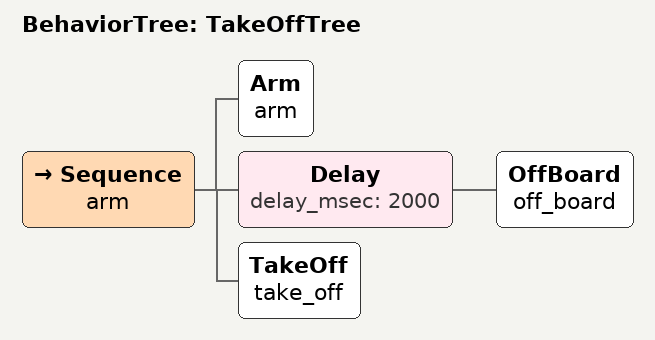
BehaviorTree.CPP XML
<?xml version="1.0" encoding="UTF-8"?>
<root BTCPP_format="4">
  <BehaviorTree ID="TakeOffTree">
    <Sequence name="arm">
      <Arm name="arm"/>
      <Delay delay_msec="2000">
        <OffBoard name="off_board"/>
      </Delay>
      <TakeOff name="take_off"/>
    </Sequence>
  </BehaviorTree>

</root>
